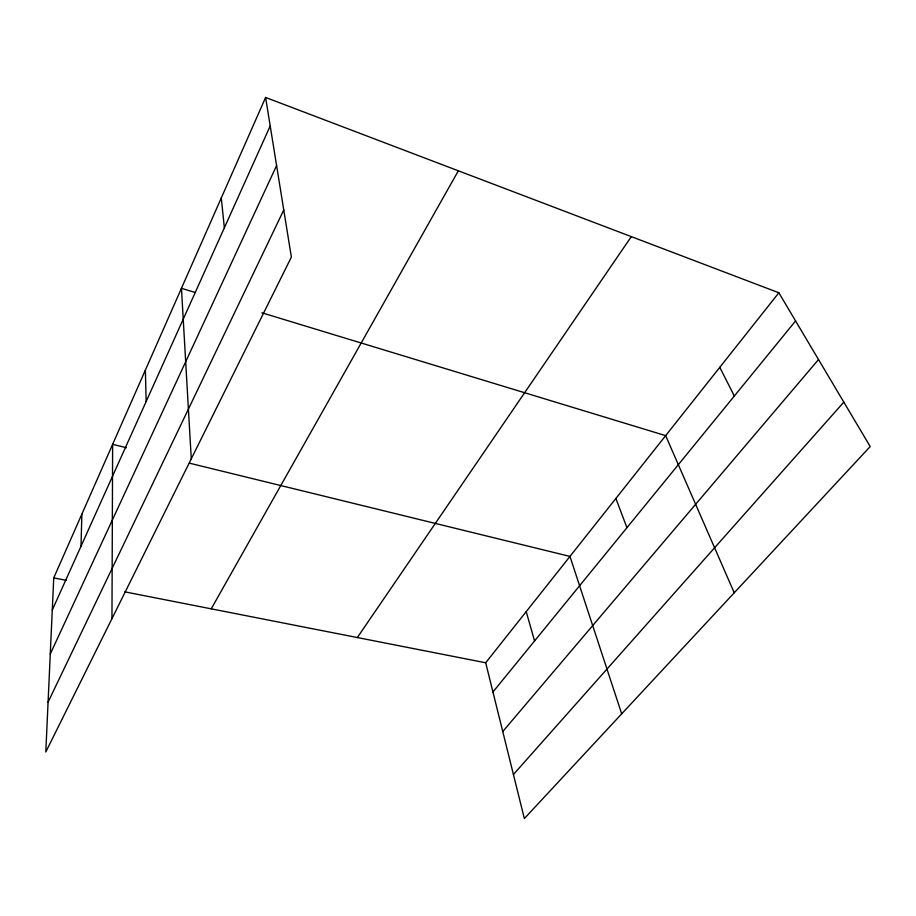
<?xml version="1.0" encoding="UTF-8"?>
<svg xmlns="http://www.w3.org/2000/svg" width="916" height="916" viewBox="0 0 916 916"><rect width="100%" height="100%" fill="white"/><g stroke="black" fill="none" stroke-linecap="round" stroke-linejoin="round"><path stroke-width="1.37" d="M111.958 618.666L112.634 444.34L126.362 447.706M81.009 546.245L81.868 514.105M265.606 97.451L53.746 577.881L45.8 751.99L291.368 257.11L265.606 97.451L778.852 292.776L870.2 446.539L524.353 818.549L485.686 662.772L778.852 292.776M52.269 610.079L270.209 125.95M50.277 653.99L276.598 165.556M48.079 702.148L283.765 209.982M211.23 608.831L458.344 170.8M357.332 637.547L631.307 236.626M492.934 691.992L795.58 320.932M502.747 731.54L818.515 359.53M513.418 774.501L843.819 402.135M53.746 577.881L66.284 580.343M124.816 591.851L485.686 662.772M189.532 463.187L569.958 556.413L621.689 713.85M195.085 292.456L181.448 288.311L191.272 458.824M261.896 312.791L665.657 435.638L734.231 592.789M719.781 367.327L734.334 396.021M615.884 498.453L626.933 527.696M526.208 611.636L534.566 640.948M221.306 197.925L224.351 227.821M145.392 370.053L146.136 401.574"/></g></svg>
